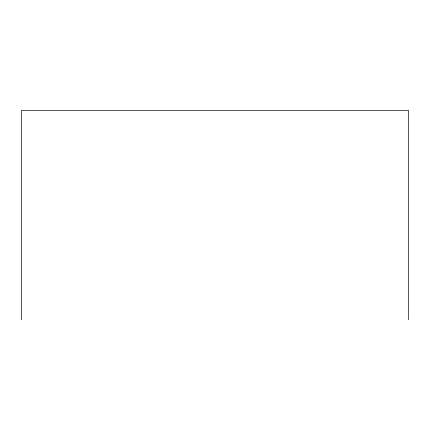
<?xml version="1.0" encoding="UTF-8"?>
<svg xmlns="http://www.w3.org/2000/svg" width="430" height="430" viewBox="0 0 430 430"><rect width="100%" height="100%" fill="white"/><g stroke="black" fill="none" stroke-linecap="round" stroke-linejoin="round"><path stroke-width="0.64" d="M408.5 319.657L408.5 110.343L21.5 110.343L21.5 319.657"/></g></svg>
